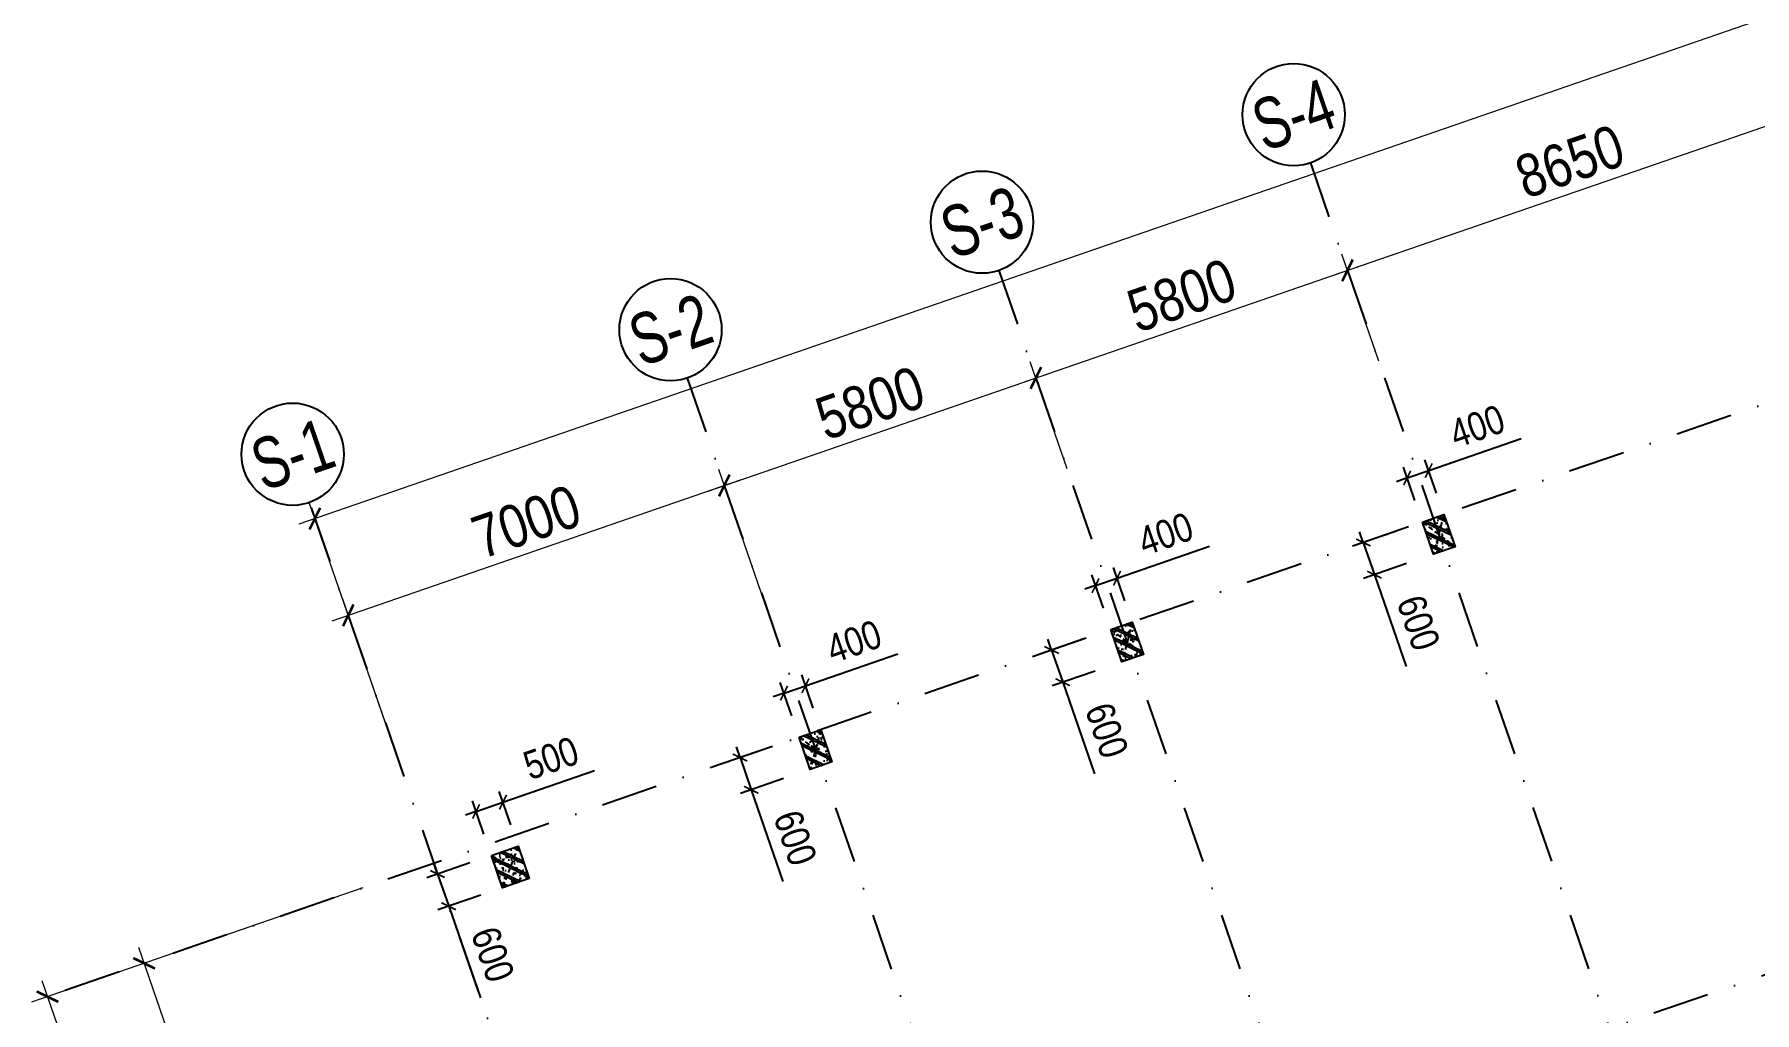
# Model space of a CAD drawing. Header units: millimetres. Extents: x 13965 to 1327256, y -72704 to 46237.
# Drawn here: x 806360 to 836627, y -115 to 17099 of the extents above; entities that cross this region are included whole.
import ezdxf
from ezdxf.enums import TextEntityAlignment as Align

# ---------------------------------------------------------------- set-up
doc = ezdxf.new("R2010")
doc.units = ezdxf.units.MM
doc.header["$MEASUREMENT"] = 0
doc.linetypes.add('DASHDOT', pattern=[1, 0.5, -0.25, 0, -0.25])
doc.linetypes.add('DASHED', pattern=[4.5, 3, -1.5])
for name, color, linetype in [('ccu11-Khuat', 9, 'DASHED'), ('KC2-DIM', 251, 'Continuous'), ('KT-Luoi truc South Tower', 8, 'DASHDOT'), ('ST_MBDV Cot vach 220805$0$AUDIT_I_220805193045-1', 50, 'Continuous'), ('ST_MBDV Cot vach 220805$0$AUDIT_I_220805193045-5', 6, 'Continuous')]:
    doc.layers.add(name, color=color, linetype=linetype)
doc.layers.add('KT-Kich thuoc', color=159, linetype='Continuous', lineweight=18)
doc.styles.add('Arial Narrow', font='ARIALN.TTF')
doc.styles.add('ST_MBDV Cot vach 220805$0$HBA-Text', font='GOTHIC.TTF')
doc.dimstyles.new('ccu12-200', dxfattribs={"dimscale": 200, "dimtxt": 2.5, "dimasz": 1, "dimexe": 1, "dimexo": 2, "dimgap": 1, "dimtad": 1, "dimdec": 0, "dimdsep": 46, "dimtxsty": 'Arial Narrow', "dimblk": 'ARCHTICK', "dimcen": -1, "dimdle": 1, "dimclrd": 256, "dimclre": 256, "dimclrt": 3, "dimadec": 0, "dimazin": 2, "dimtfac": 0.1, "dimtdec": 0, "dimtmove": 0, "dimatfit": 1, "dimldrblk": 'ARCHTICK', "dimfxl": 1, "dimtvp": 0.833333, "dimtolj": 1, "dimtzin": 12, "dimarcsym": 0})
doc.dimstyles.new('CCU_1-300', dxfattribs={"dimscale": 300, "dimtxt": 2.5, "dimasz": 1, "dimexe": 1, "dimexo": 2, "dimgap": 0.5, "dimtad": 1, "dimdec": 0, "dimdsep": 46, "dimtxsty": 'Arial Narrow', "dimblk": 'ARCHTICK', "dimcen": -1, "dimdle": 1, "dimclrd": 256, "dimclre": 256, "dimclrt": 3, "dimadec": 0, "dimazin": 2, "dimtfac": 0.1, "dimtdec": 0, "dimtix": 1, "dimtmove": 2, "dimatfit": 1, "dimfxl": 1, "dimtvp": 0.833333, "dimtolj": 1, "dimtzin": 12, "dimarcsym": 0})

# ---------------------------------------------------------------- blocks, each defined once
blk = doc.blocks.new('_ArchTick')
at = {"color": 0, "const_width": 0.15}
blk.add_lwpolyline([(-0.5, -0.5), (0.5, 0.5)], dxfattribs=at)
blk = doc.blocks.new('*D1042')
at = {"layer": 'Defpoints', "color": 0, "transparency": 16777216}
for p in [(-107244, 41911, 0), (-103322, 33214, 0), (-108556, 31407)]:
    blk.add_point(p, dxfattribs=at)
at = {"layer": 'KT-Kich thuoc', "lineweight": -2, "transparency": 16777216}
for p, q in [((-107811, 41715), (-111940, 40289)), ((-111755, 40671), (-108459, 31124)), ((-103889, 33019), (-108840, 31309))]:
    blk.add_line(p, q, dxfattribs=at)
at = {"layer": 'KT-Kich thuoc', "lineweight": -2, "transparency": 16777216, "xscale": 300, "yscale": 300, "zscale": 300}
for p, rotation in [((-111657, 40387), 109.0471379637702), ((-108556, 31407), 289.0471379637702)]:
    blk.add_blockref('_ArchTick', p, dxfattribs=dict(at, rotation=rotation))
at = {"layer": 'KT-Kich thuoc', "color": 3, "transparency": 16777216, "insert": (-109603, 36071), "char_height": 750, "attachment_point": 5, "rotation": 289.0471, "style": 'Arial Narrow'}
blk.add_mtext('\\A1;9500', dxfattribs=at)
blk = doc.blocks.new('ST_MBDV Cot vach 220805$0$GRID-SYM-flat-103')
at = {"layer": 'ST_MBDV Cot vach 220805$0$AUDIT_I_220805193045-1'}
blk.add_circle((0, 0, 0), 900, dxfattribs=at)
at = {"layer": 'ST_MBDV Cot vach 220805$0$AUDIT_I_220805193045-1', "style": 'ST_MBDV Cot vach 220805$0$HBA-Text'}
blk.add_attdef('GRID', text='', height=900, rotation=19.0471, dxfattribs=at).set_placement((0, 0, 0), align=Align.MIDDLE_CENTER)
blk = doc.blocks.new('*D1050')
at = {"layer": 'Defpoints', "color": 0, "transparency": 16777216}
for p in [(-110864, 40661, 0), (-91942, -3636), (-97678, -5616)]:
    blk.add_point(p, dxfattribs=at)
at = {"layer": 'KT-Kich thuoc', "lineweight": -2, "transparency": 16777216}
for p, q in [((-111431, 40465), (-113642, 39702)), ((-113456, 40083), (-97581, -5900)), ((-92509, -3831), (-97962, -5714))]:
    blk.add_line(p, q, dxfattribs=at)
at = {"layer": 'KT-Kich thuoc', "lineweight": -2, "transparency": 16777216, "xscale": 300, "yscale": 300, "zscale": 300}
for p, rotation in [((-113358, 39800), 109.0471379637702), ((-97678, -5616), 289.0471379637702)]:
    blk.add_blockref('_ArchTick', p, dxfattribs=dict(at, rotation=rotation))
at = {"layer": 'KT-Kich thuoc', "color": 3, "transparency": 16777216, "insert": (-105015, 17266), "char_height": 750, "attachment_point": 5, "rotation": 289.0471, "style": 'Arial Narrow'}
blk.add_mtext('\\A1;48047', dxfattribs=at)
blk = doc.blocks.new('*D1056')
at = {"layer": 'Defpoints', "color": 0, "transparency": 16777216}
for p in [(-52359, 62652), (-108654, 48212), (-107112, 43748, 0)]:
    blk.add_point(p, dxfattribs=at)
at = {"layer": 'KT-Kich thuoc', "lineweight": -2, "transparency": 16777216}
for p, q in [((-53617, 67214), (-108937, 48114)), ((-52555, 63219), (-53998, 67400)), ((-107308, 44315), (-108751, 48496))]:
    blk.add_line(p, q, dxfattribs=at)
at = {"layer": 'KT-Kich thuoc', "lineweight": -2, "transparency": 16777216, "xscale": 300, "yscale": 300, "zscale": 300}
for p, rotation in [((-53900, 67116), 19.04771637789532), ((-108654, 48212), 199.0477163778953)]:
    blk.add_blockref('_ArchTick', p, dxfattribs=dict(at, rotation=rotation))
at = {"layer": 'KT-Kich thuoc', "color": 3, "transparency": 16777216, "insert": (-78140, 59662), "char_height": 750, "attachment_point": 5, "rotation": 19.0477, "style": 'Arial Narrow'}
blk.add_mtext('\\A1;57925', dxfattribs=at)
blk = doc.blocks.new('*D1057')
at = {"layer": 'Defpoints', "color": 0, "transparency": 16777216}
for p in [(-101450, 48795), (-100280, 45407), (-106897, 43123)]:
    blk.add_point(p, dxfattribs=at)
at = {"layer": 'KT-Kich thuoc', "lineweight": -2, "transparency": 16777216}
for p, q in [((-100476, 45974), (-101548, 49079)), ((-108350, 46413), (-101166, 48893)), ((-107092, 43690), (-108164, 46794))]:
    blk.add_line(p, q, dxfattribs=at)
for p, xscale, yscale, zscale, rotation in [((-101450, 48795), 300, 300, 300, 19.04713796427213), ((-108066, 46511), 300.0000000000001, 300.0000000000001, 300.0000000000001, 199.0471379642721)]:
    blk.add_blockref('_ArchTick', p, dxfattribs=dict(at, xscale=xscale, yscale=yscale, zscale=zscale, rotation=rotation))
at = {"layer": 'KT-Kich thuoc', "color": 3, "transparency": 16777216, "insert": (-104932, 48157), "char_height": 750, "attachment_point": 5, "rotation": 19.0471, "style": 'Arial Narrow'}
blk.add_mtext('\\A1;7000', dxfattribs=at)
blk = doc.blocks.new('*D1058')
at = {"layer": 'Defpoints', "color": 0, "transparency": 16777216}
for p in [(-95967, 50688), (-95220, 48523), (-100280, 45407)]:
    blk.add_point(p, dxfattribs=at)
at = {"layer": 'KT-Kich thuoc', "lineweight": -2, "transparency": 16777216}
for p, q in [((-95415, 49090), (-96065, 50972)), ((-101733, 48697), (-95684, 50786)), ((-100476, 45974), (-101548, 49079))]:
    blk.add_line(p, q, dxfattribs=at)
for p, xscale, yscale, zscale, rotation in [((-95967, 50688), 300, 300, 300, 19.04713796427213), ((-101450, 48795), 300.0000000000001, 300.0000000000001, 300.0000000000001, 199.0471379642721)]:
    blk.add_blockref('_ArchTick', p, dxfattribs=dict(at, xscale=xscale, yscale=yscale, zscale=zscale, rotation=rotation))
at = {"layer": 'KT-Kich thuoc', "color": 3, "transparency": 16777216, "insert": (-98882, 50245), "char_height": 750, "attachment_point": 5, "rotation": 19.0471, "style": 'Arial Narrow'}
blk.add_mtext('\\A1;5800', dxfattribs=at)
blk = doc.blocks.new('*D1059')
at = {"layer": 'Defpoints', "color": 0, "transparency": 16777216}
for p in [(-90485, 52581), (-89737, 50415), (-95220, 48523)]:
    blk.add_point(p, dxfattribs=at)
at = {"layer": 'KT-Kich thuoc', "lineweight": -2, "transparency": 16777216}
for p, q in [((-96251, 50590), (-90201, 52679)), ((-89933, 50983), (-90583, 52864)), ((-95415, 49090), (-96065, 50972))]:
    blk.add_line(p, q, dxfattribs=at)
for p, xscale, yscale, zscale, rotation in [((-90485, 52581), 300, 300, 300, 19.04713796427213), ((-95967, 50688), 300.0000000000001, 300.0000000000001, 300.0000000000001, 199.0471379642721)]:
    blk.add_blockref('_ArchTick', p, dxfattribs=dict(at, xscale=xscale, yscale=yscale, zscale=zscale, rotation=rotation))
at = {"layer": 'KT-Kich thuoc', "color": 3, "transparency": 16777216, "insert": (-93400, 52138), "char_height": 750, "attachment_point": 5, "rotation": 19.0471, "style": 'Arial Narrow'}
blk.add_mtext('\\A1;5800', dxfattribs=at)
blk = doc.blocks.new('*D1060')
at = {"layer": 'Defpoints', "color": 0, "transparency": 16777216}
for p in [(-82308, 55404), (-81561, 53238), (-89737, 50415)]:
    blk.add_point(p, dxfattribs=at)
at = {"layer": 'KT-Kich thuoc', "lineweight": -2, "transparency": 16777216}
for p, q in [((-90768, 52483), (-82025, 55502)), ((-81757, 53805), (-82406, 55687)), ((-89933, 50983), (-90583, 52864))]:
    blk.add_line(p, q, dxfattribs=at)
for p, xscale, yscale, zscale, rotation in [((-82308, 55404), 300, 300, 300, 19.04713796427213), ((-90485, 52581), 300.0000000000001, 300.0000000000001, 300.0000000000001, 199.0471379642721)]:
    blk.add_blockref('_ArchTick', p, dxfattribs=dict(at, xscale=xscale, yscale=yscale, zscale=zscale, rotation=rotation))
at = {"layer": 'KT-Kich thuoc', "color": 3, "transparency": 16777216, "insert": (-86570, 54496), "char_height": 750, "attachment_point": 5, "rotation": 19.0471, "style": 'Arial Narrow'}
blk.add_mtext('\\A1;8650', dxfattribs=at)
blk = doc.blocks.new('*D722')
at = {"layer": 'Defpoints', "color": 0, "transparency": 16777216}
for p in [(814399, 2650), (814595, 2083), (813649, 1757)]:
    blk.add_point(p, dxfattribs=at)
at = {"layer": 'KC2-DIM', "lineweight": -2, "transparency": 16777216}
for p, q in [((814021, 2520), (813264, 2258)), ((813453, 2324), (813388, 2513)), ((813453, 2324), (813649, 1757)), ((814217, 1952), (813460, 1691)), ((813649, 1757), (814206, 143))]:
    blk.add_line(p, q, dxfattribs=at)
at = {"layer": 'KC2-DIM', "lineweight": -2, "transparency": 16777216, "xscale": 200, "yscale": 200, "zscale": 200}
for p, rotation in [((813453, 2324), 289.0471379539914), ((813649, 1757), 109.0471379539914)]:
    blk.add_blockref('_ArchTick', p, dxfattribs=dict(at, rotation=rotation))
at = {"layer": 'KC2-DIM', "color": 3, "transparency": 16777216, "insert": (814423, 909), "char_height": 500, "attachment_point": 5, "rotation": 289.0471, "style": 'Arial Narrow'}
blk.add_mtext('\\A1;600', dxfattribs=at)
blk = doc.blocks.new('*D723')
at = {"layer": 'Defpoints', "color": 0, "transparency": 16777216}
for p in [(814604, 3588), (814872, 2813), (814399, 2650)]:
    blk.add_point(p, dxfattribs=at)
at = {"layer": 'KC2-DIM', "lineweight": -2, "transparency": 16777216}
for p, q in [((814604, 3588), (816215, 4145)), ((814741, 3191), (814539, 3777)), ((814131, 3425), (813942, 3360)), ((814268, 3028), (814066, 3614)), ((814131, 3425), (814604, 3588))]:
    blk.add_line(p, q, dxfattribs=at)
at = {"layer": 'KC2-DIM', "lineweight": -2, "transparency": 16777216, "xscale": 200, "yscale": 200, "zscale": 200}
for p, rotation in [((814604, 3588), 199.0471379540033), ((814131, 3425), 19.04713795400326)]:
    blk.add_blockref('_ArchTick', p, dxfattribs=dict(at, rotation=rotation))
at = {"layer": 'KC2-DIM', "color": 3, "transparency": 16777216, "insert": (815450, 4362), "char_height": 500, "attachment_point": 5, "rotation": 19.0471, "style": 'Arial Narrow'}
blk.add_mtext('\\A1;500', dxfattribs=at)
blk = doc.blocks.new('*D724')
at = {"layer": 'Defpoints', "color": 0, "transparency": 16777216}
for p in [(819722, 4699), (819917, 4132), (818972, 3806)]:
    blk.add_point(p, dxfattribs=at)
at = {"layer": 'KC2-DIM', "lineweight": -2, "transparency": 16777216}
for p, q in [((819344, 4569), (818587, 4308)), ((818776, 4373), (818711, 4562)), ((818776, 4373), (818972, 3806)), ((819539, 4002), (818783, 3740)), ((818972, 3806), (819529, 2192))]:
    blk.add_line(p, q, dxfattribs=at)
at = {"layer": 'KC2-DIM', "lineweight": -2, "transparency": 16777216, "xscale": 200, "yscale": 200, "zscale": 200}
for p, rotation in [((818776, 4373), 289.0471379539914), ((818972, 3806), 109.0471379539914)]:
    blk.add_blockref('_ArchTick', p, dxfattribs=dict(at, rotation=rotation))
at = {"layer": 'KC2-DIM', "color": 3, "transparency": 16777216, "insert": (819746, 2959), "char_height": 500, "attachment_point": 5, "rotation": 289.0471, "style": 'Arial Narrow'}
blk.add_mtext('\\A1;600', dxfattribs=at)
blk = doc.blocks.new('*D725')
at = {"layer": 'Defpoints', "color": 0, "transparency": 16777216}
for p in [(819927, 5638), (820194, 4863), (819816, 4732)]:
    blk.add_point(p, dxfattribs=at)
at = {"layer": 'KC2-DIM', "lineweight": -2, "transparency": 16777216}
for p, q in [((819927, 5638), (821553, 6199)), ((820064, 5241), (819861, 5827)), ((819549, 5507), (819360, 5442)), ((819686, 5110), (819483, 5696)), ((819549, 5507), (819927, 5638))]:
    blk.add_line(p, q, dxfattribs=at)
at = {"layer": 'KC2-DIM', "lineweight": -2, "transparency": 16777216, "xscale": 200, "yscale": 200, "zscale": 200}
for p, rotation in [((819927, 5638), 199.0471379540136), ((819549, 5507), 19.04713795401357)]:
    blk.add_blockref('_ArchTick', p, dxfattribs=dict(at, rotation=rotation))
at = {"layer": 'KC2-DIM', "color": 3, "transparency": 16777216, "insert": (820780, 6414), "char_height": 500, "attachment_point": 5, "rotation": 19.0471, "style": 'Arial Narrow'}
blk.add_mtext('\\A1;400', dxfattribs=at)
blk = doc.blocks.new('*D726')
at = {"layer": 'Defpoints', "color": 0, "transparency": 16777216}
for p in [(825204, 6592), (825400, 6025), (824454, 5699)]:
    blk.add_point(p, dxfattribs=at)
at = {"layer": 'KC2-DIM', "lineweight": -2, "transparency": 16777216}
for p, q in [((824826, 6462), (824069, 6200)), ((824258, 6266), (824193, 6455)), ((824258, 6266), (824454, 5699)), ((825022, 5895), (824265, 5633)), ((824454, 5699), (825011, 4085))]:
    blk.add_line(p, q, dxfattribs=at)
at = {"layer": 'KC2-DIM', "lineweight": -2, "transparency": 16777216, "xscale": 200, "yscale": 200, "zscale": 200}
for p, rotation in [((824258, 6266), 289.0471379539914), ((824454, 5699), 109.0471379539914)]:
    blk.add_blockref('_ArchTick', p, dxfattribs=dict(at, rotation=rotation))
at = {"layer": 'KC2-DIM', "color": 3, "transparency": 16777216, "insert": (825228, 4851), "char_height": 500, "attachment_point": 5, "rotation": 289.0471, "style": 'Arial Narrow'}
blk.add_mtext('\\A1;600', dxfattribs=at)
blk = doc.blocks.new('*D727')
at = {"layer": 'Defpoints', "color": 0, "transparency": 16777216}
for p in [(825409, 7530), (825677, 6755), (825299, 6625)]:
    blk.add_point(p, dxfattribs=at)
at = {"layer": 'KC2-DIM', "lineweight": -2, "transparency": 16777216}
for p, q in [((825409, 7530), (827036, 8092)), ((825168, 7003), (824966, 7589)), ((825546, 7133), (825344, 7720)), ((825031, 7400), (824842, 7335)), ((825031, 7400), (825409, 7530))]:
    blk.add_line(p, q, dxfattribs=at)
at = {"layer": 'KC2-DIM', "lineweight": -2, "transparency": 16777216, "xscale": 200, "yscale": 200, "zscale": 200}
for p, rotation in [((825409, 7530), 199.0471379540136), ((825031, 7400), 19.04713795401357)]:
    blk.add_blockref('_ArchTick', p, dxfattribs=dict(at, rotation=rotation))
at = {"layer": 'KC2-DIM', "color": 3, "transparency": 16777216, "insert": (826263, 8307), "char_height": 500, "attachment_point": 5, "rotation": 19.0471, "style": 'Arial Narrow'}
blk.add_mtext('\\A1;400', dxfattribs=at)
blk = doc.blocks.new('*D728')
at = {"layer": 'Defpoints', "color": 0, "transparency": 16777216}
for p in [(830687, 8485), (830882, 7918), (829937, 7591)]:
    blk.add_point(p, dxfattribs=at)
at = {"layer": 'KC2-DIM', "lineweight": -2, "transparency": 16777216}
for p, q in [((830308, 8354), (829552, 8093)), ((829741, 8158), (829676, 8348)), ((829741, 8158), (829937, 7591)), ((830504, 7787), (829748, 7526)), ((829937, 7591), (830494, 5978))]:
    blk.add_line(p, q, dxfattribs=at)
at = {"layer": 'KC2-DIM', "lineweight": -2, "transparency": 16777216, "xscale": 200, "yscale": 200, "zscale": 200}
for p, rotation in [((829741, 8158), 289.0471379539914), ((829937, 7591), 109.0471379539914)]:
    blk.add_blockref('_ArchTick', p, dxfattribs=dict(at, rotation=rotation))
at = {"layer": 'KC2-DIM', "color": 3, "transparency": 16777216, "insert": (830711, 6744), "char_height": 500, "attachment_point": 5, "rotation": 289.0471, "style": 'Arial Narrow'}
blk.add_mtext('\\A1;600', dxfattribs=at)
blk = doc.blocks.new('*D729')
at = {"layer": 'Defpoints', "color": 0, "transparency": 16777216}
for p in [(830892, 9423), (830781, 8518), (831159, 8648)]:
    blk.add_point(p, dxfattribs=at)
at = {"layer": 'KC2-DIM', "lineweight": -2, "transparency": 16777216}
for p, q in [((830892, 9423), (832518, 9985)), ((830651, 8896), (830448, 9482)), ((830513, 9293), (830892, 9423)), ((831029, 9026), (830826, 9612)), ((830513, 9293), (830324, 9227))]:
    blk.add_line(p, q, dxfattribs=at)
at = {"layer": 'KC2-DIM', "lineweight": -2, "transparency": 16777216, "xscale": 200, "yscale": 200, "zscale": 200}
for p, rotation in [((830513, 9293), 19.04713795401357), ((830892, 9423), 199.0471379540136)]:
    blk.add_blockref('_ArchTick', p, dxfattribs=dict(at, rotation=rotation))
at = {"layer": 'KC2-DIM', "color": 3, "transparency": 16777216, "insert": (831745, 10200), "char_height": 500, "attachment_point": 5, "rotation": 19.0471, "style": 'Arial Narrow'}
blk.add_mtext('\\A1;400', dxfattribs=at)
blk = doc.blocks.new('*U53')
h = blk.add_hatch()
h.set_pattern_fill('VATLIEU04', color=250, scale=40, style=0, pattern_type=2)
h.set_pattern_definition([(50, (-550, 650), (286.904, -25.1), [30, -330]), (355, (-550, 650), (-55.5, 300.88), [24, -264]), (100.451, (-526.1, 647.9), (231.404, 275.776), [25.496, -280.457]), (46.184, (-550, 730), (426.9, -66.21), [45, -495]), (96.636, (-514.43, 724.5), (373.87, 389.65), [38.24, -420.69]), (351.184, (-550, 730), (373.86, 389.65), [36, -396]), (21, (-510, 710), (238.763, -161.048), [30, -330]), (326, (-510, 710), (97.326, 290.06), [24, -264]), (71.451, (-490.1, 696.58), (336.09, 129.01), [25.496, -280.457]), (37.5, (-550, 650), (4.864, 133.1575), [0, -260.8, 0, -268, 0, -265]), (7.5, (-550, 650), (105.228, 157.765), [0, -152.8, 0, -254.8, 0, -101]), (327.5, (-639.2, 650), (213.529, -9.022), [0, -100, 0, -312, 0, -414]), (317.5, (-679.2, 650), (233.274, 40.042), [0, -130, 0, -207.2, 0, -294]), (45, (-550, 650), (-120.208, 120.208), []), (45, (-550, 699), (-120.208, 120.208), [])])
h.paths.add_polyline_path([(-475, -475), (-75, -475), (-75, 125), (-475, 125)])
at = {"color": 6, "ltscale": 0.25}
blk.add_lwpolyline([(-475, -475), (-75, -475), (-75, 125), (-475, 125)], close=True, dxfattribs=at)
at = {"layer": 'Defpoints', "linetype": 'ByBlock', "ltscale": 30}
for p, q in [((-75, -475), (-475, 125)), ((-475, -475), (-75, 125))]:
    blk.add_line(p, q, dxfattribs=at)
blk = doc.blocks.new('*U61')
h = blk.add_hatch()
h.set_pattern_fill('VATLIEU04', color=250, scale=40, style=0, pattern_type=2)
h.set_pattern_definition([(50, (-550, 650), (286.904, -25.1), [30, -330]), (355, (-550, 650), (-55.5, 300.88), [24, -264]), (100.451, (-526.1, 647.9), (231.404, 275.776), [25.496, -280.457]), (46.184, (-550, 730), (426.9, -66.21), [45, -495]), (96.636, (-514.43, 724.5), (373.87, 389.65), [38.24, -420.69]), (351.184, (-550, 730), (373.86, 389.65), [36, -396]), (21, (-510, 710), (238.763, -161.048), [30, -330]), (326, (-510, 710), (97.326, 290.06), [24, -264]), (71.451, (-490.1, 696.58), (336.09, 129.01), [25.496, -280.457]), (37.5, (-550, 650), (4.864, 133.1575), [0, -260.8, 0, -268, 0, -265]), (7.5, (-550, 650), (105.228, 157.765), [0, -152.8, 0, -254.8, 0, -101]), (327.5, (-639.2, 650), (213.529, -9.022), [0, -100, 0, -312, 0, -414]), (317.5, (-679.2, 650), (233.274, 40.042), [0, -130, 0, -207.2, 0, -294]), (45, (-550, 650), (-120.208, 120.208), []), (45, (-550, 699), (-120.208, 120.208), [])])
h.paths.add_polyline_path([(-475, -475), (-75, -475), (-75, 125), (-475, 125)])
at = {"color": 6, "ltscale": 0.25}
blk.add_lwpolyline([(-475, -475), (-75, -475), (-75, 125), (-475, 125)], close=True, dxfattribs=at)
at = {"layer": 'Defpoints', "linetype": 'ByBlock', "ltscale": 30}
for p, q in [((-75, -475), (-475, 125)), ((-475, -475), (-75, 125))]:
    blk.add_line(p, q, dxfattribs=at)
blk = doc.blocks.new('*U63')
h = blk.add_hatch()
h.set_pattern_fill('VATLIEU04', color=250, scale=40, style=0, pattern_type=2)
h.set_pattern_definition([(50, (-550, 650), (286.904, -25.1), [30, -330]), (355, (-550, 650), (-55.5, 300.88), [24, -264]), (100.451, (-526.1, 647.9), (231.404, 275.776), [25.496, -280.457]), (46.184, (-550, 730), (426.9, -66.21), [45, -495]), (96.636, (-514.43, 724.5), (373.87, 389.65), [38.24, -420.69]), (351.184, (-550, 730), (373.86, 389.65), [36, -396]), (21, (-510, 710), (238.763, -161.048), [30, -330]), (326, (-510, 710), (97.326, 290.06), [24, -264]), (71.451, (-490.1, 696.58), (336.09, 129.01), [25.496, -280.457]), (37.5, (-550, 650), (4.864, 133.1575), [0, -260.8, 0, -268, 0, -265]), (7.5, (-550, 650), (105.228, 157.765), [0, -152.8, 0, -254.8, 0, -101]), (327.5, (-639.2, 650), (213.529, -9.022), [0, -100, 0, -312, 0, -414]), (317.5, (-679.2, 650), (233.274, 40.042), [0, -130, 0, -207.2, 0, -294]), (45, (-550, 650), (-120.208, 120.208), []), (45, (-550, 699), (-120.208, 120.208), [])])
h.paths.add_polyline_path([(-475, -475), (-75, -475), (-75, 125), (-475, 125)])
at = {"color": 6, "ltscale": 0.25}
blk.add_lwpolyline([(-475, -475), (-75, -475), (-75, 125), (-475, 125)], close=True, dxfattribs=at)
at = {"layer": 'Defpoints', "linetype": 'ByBlock', "ltscale": 30}
for p, q in [((-75, -475), (-475, 125)), ((-475, -475), (-75, 125))]:
    blk.add_line(p, q, dxfattribs=at)
blk = doc.blocks.new('*U65')
h = blk.add_hatch()
h.set_pattern_fill('VATLIEU04', color=250, scale=40, style=0, pattern_type=2)
h.set_pattern_definition([(50, (-450, 650), (286.904, -25.1), [30, -330]), (355, (-450, 650), (-55.5, 300.88), [24, -264]), (100.451, (-426.1, 647.9), (231.404, 275.776), [25.496, -280.457]), (46.184, (-450, 730), (426.9, -66.21), [45, -495]), (96.636, (-414.43, 724.5), (373.87, 389.65), [38.24, -420.69]), (351.184, (-450, 730), (373.86, 389.65), [36, -396]), (21, (-410, 710), (238.763, -161.048), [30, -330]), (326, (-410, 710), (97.326, 290.06), [24, -264]), (71.451, (-390.1, 696.58), (336.09, 129.01), [25.496, -280.457]), (37.5, (-450, 650), (4.864, 133.1575), [0, -260.8, 0, -268, 0, -265]), (7.5, (-450, 650), (105.228, 157.765), [0, -152.8, 0, -254.8, 0, -101]), (327.5, (-539.2, 650), (213.529, -9.022), [0, -100, 0, -312, 0, -414]), (317.5, (-579.2, 650), (233.274, 40.042), [0, -130, 0, -207.2, 0, -294]), (45, (-450, 650), (-120.208, 120.208), []), (45, (-450, 699), (-120.208, 120.208), [])])
h.paths.add_polyline_path([(-475, -475), (25, -475), (25, 125), (-475, 125)])
at = {"color": 6, "ltscale": 0.25}
blk.add_lwpolyline([(-475, -475), (25, -475), (25, 125), (-475, 125)], close=True, dxfattribs=at)
at = {"layer": 'Defpoints', "linetype": 'ByBlock', "ltscale": 30}
for p, q in [((25, -475), (-475, 125)), ((-475, -475), (25, 125))]:
    blk.add_line(p, q, dxfattribs=at)
blk = doc.blocks.new('MBCV-T38')
at = {"layer": 'ST_MBDV Cot vach 220805$0$AUDIT_I_220805193045-5', "linetype": 'ByBlock', "xscale": -1, "rotation": 199.0471379540016}
for name, p in [('*U63', (-44053, 18665, 0)), ('*U61', (-49536, 16773, 0)), ('*U53', (-55018, 14880, 0)), ('*U65', (-60435, 12798, 0))]:
    blk.add_blockref(name, p, dxfattribs=at)
blk = doc.blocks.new('Asix South Tower')
at = {"layer": 'KT-Luoi truc South Tower', "ltscale": 2000}
for p, q in [((-45928.1, 63080), (-113358.3, 39799.9)), ((-91137.3, 54471), (-72972, 1855.8)), ((-96619.8, 52578.2), (-78454.5, -37)), ((-102102.2, 50685.3), (-83937, -1929.8)), ((-108719, 48400.9), (-90553.7, -4214.3)), ((-67132.6, 45709), (-110541.5, 30722.1))]:
    blk.add_line(p, q, dxfattribs=at)
at = {"layer": 'KT-Kich thuoc'}
ref = blk.add_blockref('ST_MBDV Cot vach 220805$0$GRID-SYM-flat-103', (-91431.1, 55321.7), dxfattribs=at)
ref.add_attrib('GRID', 'S-4', dxfattribs={"layer": 'ST_MBDV Cot vach 220805$0$AUDIT_I_220805193045-1', "height": 900, "rotation": 19, "style": 'ST_MBDV Cot vach 220805$0$HBA-Text', "width": 0.75}).set_placement((-91431.1, 55321.7, 0), align=Align.MIDDLE_CENTER)
ref = blk.add_blockref('ST_MBDV Cot vach 220805$0$GRID-SYM-flat-103', (-96913.5, 53428.9), dxfattribs=at)
ref.add_attrib('GRID', 'S-3', dxfattribs={"layer": 'ST_MBDV Cot vach 220805$0$AUDIT_I_220805193045-1', "height": 900, "rotation": 19, "style": 'ST_MBDV Cot vach 220805$0$HBA-Text', "width": 0.75}).set_placement((-96913.5, 53428.9, 0), align=Align.MIDDLE_CENTER)
ref = blk.add_blockref('ST_MBDV Cot vach 220805$0$GRID-SYM-flat-103', (-102396, 51536.1), dxfattribs=at)
ref.add_attrib('GRID', 'S-2', dxfattribs={"layer": 'ST_MBDV Cot vach 220805$0$AUDIT_I_220805193045-1', "height": 900, "rotation": 19.04714, "style": 'ST_MBDV Cot vach 220805$0$HBA-Text', "width": 0.75}).set_placement((-102396, 51536.1, 0), align=Align.MIDDLE_CENTER)
ref = blk.add_blockref('ST_MBDV Cot vach 220805$0$GRID-SYM-flat-103', (-109045.2, 49346.2), dxfattribs=at)
ref.add_attrib('GRID', 'S-1', dxfattribs={"layer": 'ST_MBDV Cot vach 220805$0$AUDIT_I_220805193045-1', "height": 900, "rotation": 19, "style": 'ST_MBDV Cot vach 220805$0$HBA-Text', "width": 0.75}).set_placement((-109045.2, 49346.2, 0), align=Align.MIDDLE_CENTER)
dim = blk.add_linear_dim(base=(-108653.6, 48211.9), p1=(-52359, 62651.6), p2=(-107112.2, 43747.5, 0), angle=199.04772, dimstyle='CCU_1-300', dxfattribs=at)
dim.commit()
dim.dimension.update_dxf_attribs({"geometry": '*D1056', "text_midpoint": (-78139.5, 59662.1), "dimtype": 129})
for base, p1, p2, angle, picture, middle in [((-82308.4, 55403.7), (-89737.2, 50415.4), (-81560.8, 53238.3), 19.04714, '*D1060', (-86570.5, 54496)), ((-90484.8, 52580.8), (-95219.6, 48522.6), (-89737.2, 50415.4), 19.04714, '*D1059', (-93399.9, 52138.2)), ((-95967.2, 50688), (-100279.9, 45407), (-95219.6, 48522.6), 19.04714, '*D1058', (-98882.4, 50245.4)), ((-101449.7, 48795.2), (-106896.7, 43122.6), (-100279.9, 45407), 19.04714, '*D1057', (-104932, 48156.8)), ((-108556.5, 31407.3), (-107243.8, 41910.9, 0), (-103322.2, 33214.4, 0), 109.04714, '*D1042', (-109602.9, 36071.2)), ((-97678.5, -5616.2), (-110863.9, 40661.1, 0), (-91942.1, -3635.7), 109.04714, '*D1050', (-105014.6, 17265.8))]:
    dim = blk.add_linear_dim(base=base, p1=p1, p2=p2, angle=angle, dimstyle='CCU_1-300', dxfattribs=at)
    dim.commit()
    dim.dimension.update_dxf_attribs({"geometry": picture, "text_midpoint": middle})

msp = doc.modelspace()

# ---------------------------------------------------------------- block references
at = {"layer": 'ccu11-Khuat'}
msp.add_blockref('MBCV-T38', (875438.3, -10441.7, 0), dxfattribs=at)
at = {"layer": 'KT-Kich thuoc'}
msp.add_blockref('Asix South Tower', (919947.9, -39634.4), dxfattribs=at)

# ---------------------------------------------------------------- dimensions: what is measured, and where the dimension line sits
at = {"layer": 'KC2-DIM'}
for p1, p2, distance, picture, middle in [((830781.1, 8517.6), (831159.2, 8648.1), 820, '*D729', (831745.4, 10199.6)), ((825298.6, 6624.8), (825676.7, 6755.4), 820, '*D727', (826262.9, 8306.9)), ((830686.5, 8484.9), (830882.3, 7917.8), -1000.4, '*D728', (830710.8, 6744.1)), ((819816.2, 4732), (820194.3, 4862.5), 820, '*D725', (820780.4, 6414)), ((825204.1, 6592.2), (825399.9, 6025), -1000.4, '*D726', (825228.4, 4851.4)), ((814399, 2650.2), (814871.6, 2813.3), 820, '*D723', (815450, 4362.2)), ((819721.6, 4699.3), (819917.4, 4132.2), -1000.4, '*D724', (819745.9, 2958.5)), ((814399, 2650.2), (814594.8, 2083), -1000.4, '*D722', (814423.3, 909.3))]:
    dim = msp.add_aligned_dim(p1=p1, p2=p2, distance=distance, dimstyle='ccu12-200', dxfattribs=at)
    dim.commit()
    dim.dimension.update_dxf_attribs({"geometry": picture, "text_midpoint": middle})

doc.saveas('drawing.dxf')
